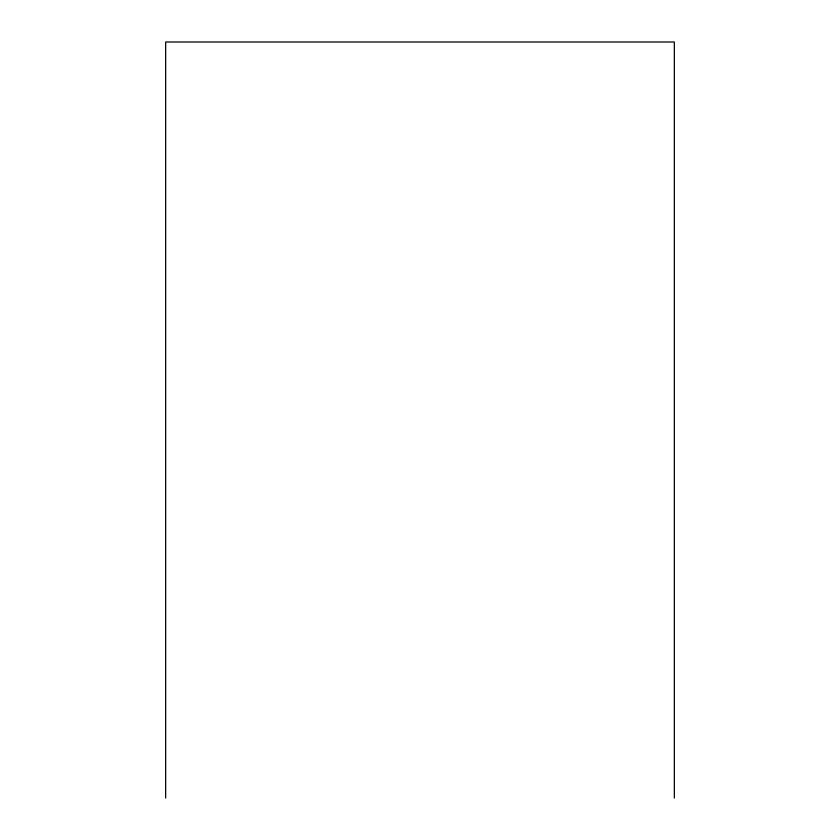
<?xml version="1.0" encoding="UTF-8"?>
<svg xmlns="http://www.w3.org/2000/svg" width="840" height="840" viewBox="0 0 840 840"><rect width="100%" height="100%" fill="white"/><g stroke="black" fill="none" stroke-linecap="round" stroke-linejoin="round"><path stroke-width="1.26" d="M674.341 798L674.341 42L165.659 42L165.659 798"/></g></svg>
